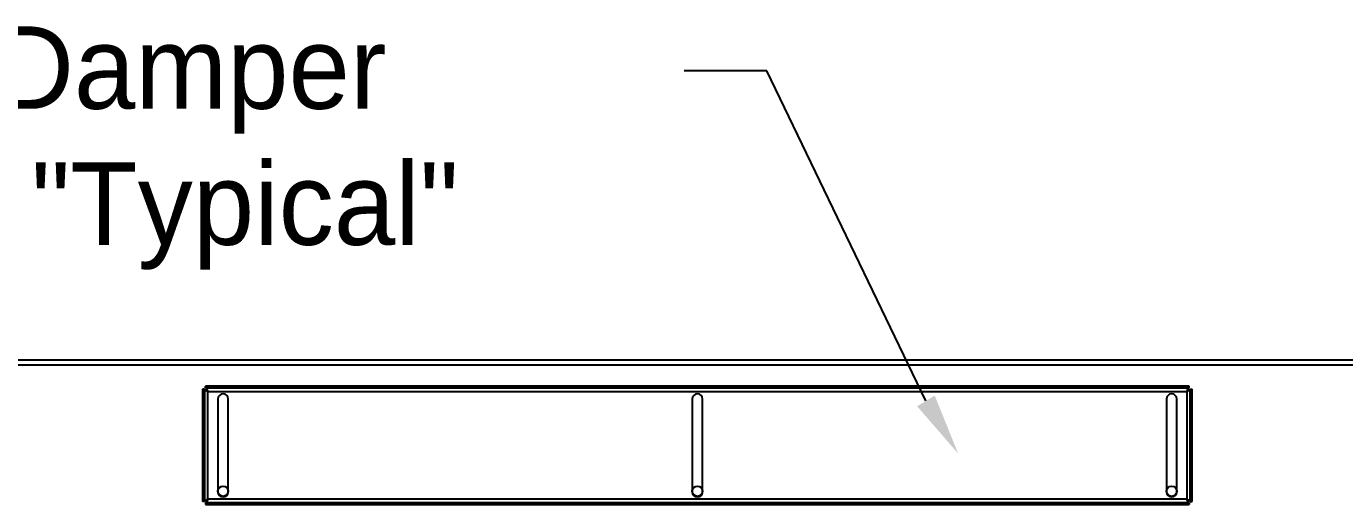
# Model space of a CAD drawing. Header units: inches. Extents: x 908 to 1218, y 246 to 442.
# Drawn here: x 981.33 to 1013.29, y 330.21 to 341.81 of the extents above; entities that cross this region are included whole.
import ezdxf

# ---------------------------------------------------------------- set-up
doc = ezdxf.new("R2010")
doc.units = ezdxf.units.IN
doc.header["$MEASUREMENT"] = 0

msp = doc.modelspace()

# ---------------------------------------------------------------- linework, layer by layer
at = {"linetype": 'Continuous', "lineweight": 25}
for p, q in [((999.2809, 340.734), (997.2809, 340.734)), ((997.2809, 340.734), (997.2809, 340.734)), ((975.5984, 333.7253), (1064.5984, 333.7253)), ((1064.5984, 333.5923), (975.5984, 333.5923)), ((985.6763, 333.034), (985.6763, 333.084)), ((1009.5206, 333.084), (985.6763, 333.084)), ((1009.5206, 333.034), (1009.5206, 333.084)), ((985.5984, 333.0061), (985.5984, 330.2868)), ((985.6484, 333.0061), (985.5984, 333.0061)), ((985.6484, 333.0061), (985.6484, 330.2868)), ((1009.5206, 333.034), (985.6763, 333.034)), ((985.7314, 332.951), (1009.4654, 332.951)), ((985.7314, 330.342), (985.7314, 332.951)), ((985.9734, 332.7715), (985.9734, 330.5215)), ((986.2234, 330.5215), (986.2234, 332.7715)), ((997.4734, 332.7715), (997.4734, 330.5215)), ((997.7234, 330.5215), (997.7234, 332.7715)), ((1008.9734, 332.7715), (1008.9734, 330.5215)), ((1009.2234, 330.5215), (1009.2234, 332.7715)), ((1009.4654, 332.951), (1009.4654, 330.342)), ((1009.5484, 333.0061), (1009.5984, 333.0061)), ((1009.5484, 330.2868), (1009.5484, 333.0061)), ((1009.5984, 330.2868), (1009.5984, 333.0061)), ((985.6484, 330.2868), (985.5984, 330.2868)), ((985.6763, 330.259), (985.6763, 330.209)), ((985.6763, 330.259), (1009.5206, 330.259)), ((985.6763, 330.209), (1009.5206, 330.209)), ((1009.4654, 330.342), (985.7314, 330.342)), ((1009.5206, 330.259), (1009.5206, 330.209)), ((1009.5484, 330.2868), (1009.5984, 330.2868))]:
    msp.add_line(p, q, dxfattribs=at)
msp.add_lwpolyline([(1003.1397, 332.7253), (999.2809, 340.734)], dxfattribs=at)
for centre in [(986.0984, 330.5342), (997.5984, 330.5342), (1009.0984, 330.5342)]:
    msp.add_circle(centre, 0.125, dxfattribs=at)
for centre, start, end in [((986.0984, 332.7715), 0, 180), ((997.5984, 332.7715), 0, 180), ((1009.0984, 332.7715), 0, 180), ((986.0984, 330.5215), 180, 0), ((997.5984, 330.5215), 180, 0), ((1009.0984, 330.5215), 180, 0)]:
    msp.add_arc(centre, 0.125, start, end, dxfattribs=at)
for points, knots in [([(985.7314, 332.951), (985.7213, 332.9553), (985.701, 332.9638), (985.6746, 332.9767), (985.6559, 332.9896), (985.649, 332.9994), (985.6485, 333.0049), (985.6484, 333.0061)], [0, 0, 0, 0, 0.23320412, 0.4664972, 0.69976316, 0.93304216, 1, 1, 1, 1]), ([(985.6763, 333.034), (985.6806, 333.0329), (985.6892, 333.0307), (985.702, 333.0139), (985.7149, 332.9896), (985.7247, 332.9668), (985.7302, 332.9539), (985.7314, 332.951)], [0, 0, 0, 0, 0.2332227, 0.4664888, 0.6997676, 0.9330417, 1, 1, 1, 1]), ([(1009.4654, 332.951), (1009.4697, 332.9611), (1009.4783, 332.9814), (1009.4912, 333.0078), (1009.504, 333.0265), (1009.5139, 333.0334), (1009.5194, 333.0339), (1009.5206, 333.034)], [0, 0, 0, 0, 0.2332176, 0.4664862, 0.6997632, 0.9330417, 1, 1, 1, 1]), ([(1009.5484, 333.0061), (1009.5474, 333.0018), (1009.5452, 332.9933), (1009.5284, 332.9804), (1009.504, 332.9675), (1009.4813, 332.9577), (1009.4683, 332.9522), (1009.4654, 332.951)], [0, 0, 0, 0, 0.2332229, 0.4664916, 0.6997641, 0.9330449, 1, 1, 1, 1]), ([(985.6484, 330.2868), (985.6495, 330.2911), (985.6517, 330.2997), (985.6685, 330.3125), (985.6929, 330.3254), (985.7156, 330.3352), (985.7285, 330.3407), (985.7314, 330.342)], [0, 0, 0, 0, 0.2332183, 0.4664938, 0.6997772, 0.933042, 1, 1, 1, 1]), ([(985.7314, 330.342), (985.7272, 330.3318), (985.7186, 330.3116), (985.7057, 330.2852), (985.6928, 330.2664), (985.683, 330.2595), (985.6775, 330.2591), (985.6763, 330.259)], [0, 0, 0, 0, 0.2332232, 0.4664909, 0.6997687, 0.9330419, 1, 1, 1, 1]), ([(1009.5206, 330.259), (1009.5163, 330.26), (1009.5077, 330.2622), (1009.4949, 330.279), (1009.482, 330.3034), (1009.4722, 330.3261), (1009.4667, 330.3391), (1009.4654, 330.342)], [0, 0, 0, 0, 0.2332229, 0.4664903, 0.6997614, 0.9330409, 1, 1, 1, 1]), ([(1009.4654, 330.342), (1009.4756, 330.3377), (1009.4959, 330.3291), (1009.5223, 330.3162), (1009.541, 330.3034), (1009.5479, 330.2935), (1009.5483, 330.288), (1009.5484, 330.2868)], [0, 0, 0, 0, 0.233225, 0.4664945, 0.6997631, 0.9330447, 1, 1, 1, 1])]:
    msp.add_open_spline(points, degree=3, knots=knots, dxfattribs=at)
msp.add_solid([(1003.3529, 332.856), (1003.9234, 331.4464), (1002.9265, 332.5947)], dxfattribs=at)

# ---------------------------------------------------------------- texts
for s, p in [('Bypass Damper', (971.0381, 339.8108)), (' "Typical"', (980.702, 336.5108))]:
    msp.add_text(s, height=2, dxfattribs=at).set_placement(p)

doc.saveas('drawing.dxf')
